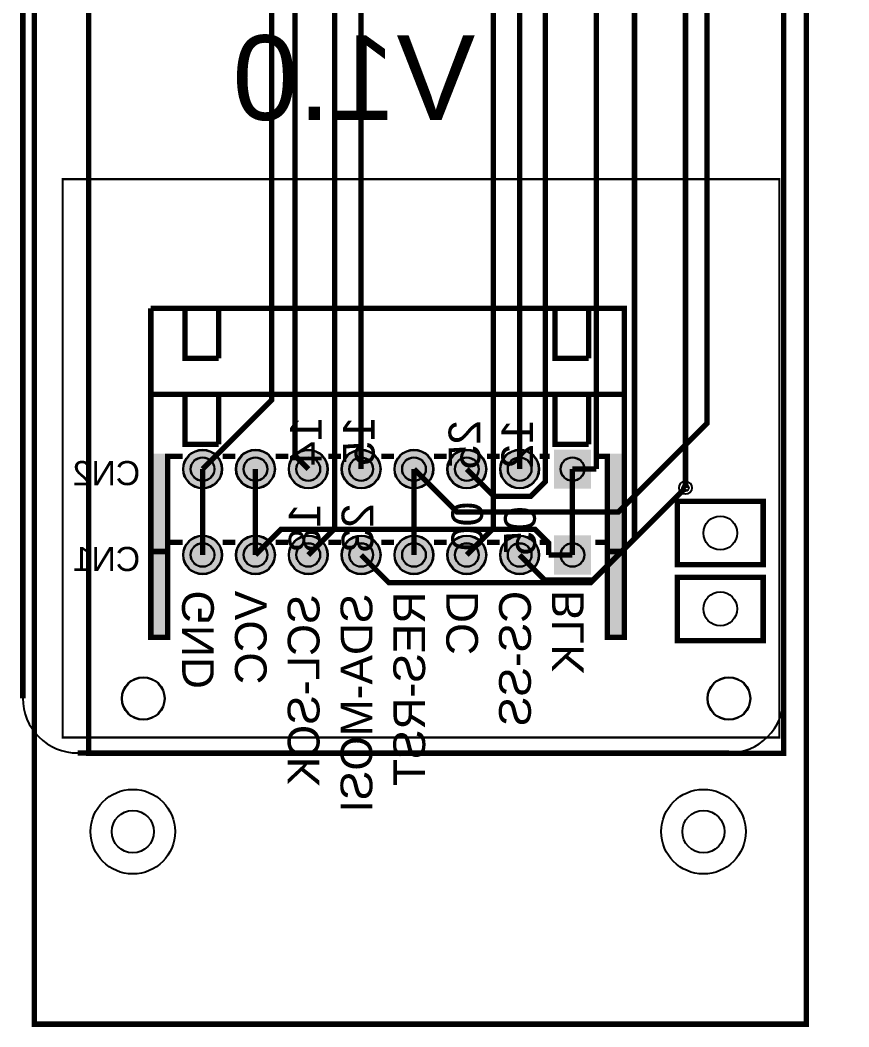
# Model space of a CAD drawing. Header units: millimetres. Extents: x -130 to 49, y 1 to 136.
# Drawn here: x 6.87 to 46.08, y 6.5 to 54.13 of the extents above; entities that cross this region are included whole.
import ezdxf

# ---------------------------------------------------------------- set-up
doc = ezdxf.new("R2010")
doc.units = ezdxf.units.MM
for name, color, linetype, true_color in [('BoardOutLine', 7, 'Continuous', 0xff00ff), ('BottomLayer', 7, 'Continuous', 0x0000ff), ('BottomSilkLayer', 7, 'Continuous', 0x66cc33), ('BottomSolderMaskLayer', 7, 'Continuous', 0xaa00ff), ('Document', 7, 'Continuous', 0xffffff), ('Hole', 7, 'Continuous', 0x222222), ('Multi-Layer', 7, 'Continuous', 0xc0c0c0), ('TopLayer', 7, 'Continuous', 0xff0000), ('TopSilkLayer', 7, 'Continuous', 0xffcc00), ('TopSolderMaskLayer', 7, 'Continuous', 0x800080)]:
    doc.layers.add(name, color=color, linetype=linetype, true_color=true_color)
doc.styles.get("Standard").update_dxf_attribs({"font": 'arial.ttf'})

msp = doc.modelspace()

# ---------------------------------------------------------------- hatches: boundary and pattern name
at = {"layer": 'BottomSolderMaskLayer'}
for points in [[(14.582, 32.893, 1), (16.433, 32.893, 1)], [(17.082, 32.893, 1), (18.933, 32.893, 1)], [(19.582, 32.893, 1), (21.433, 32.893, 1)], [(22.081, 32.893, 1), (23.932, 32.893, 1)], [(24.582, 32.893, 1), (26.433, 32.893, 1)], [(27.082, 32.893, 1), (28.933, 32.893, 1)], [(29.582, 32.893, 1), (31.433, 32.893, 1)], [(33.882, 31.968), (32.132, 31.968), (32.132, 33.818), (33.882, 33.818)], [(14.582, 28.829, 1), (16.433, 28.829, 1)], [(17.082, 28.829, 1), (18.933, 28.829, 1)], [(19.582, 28.829, 1), (21.433, 28.829, 1)], [(22.081, 28.829, 1), (23.932, 28.829, 1)], [(24.582, 28.829, 1), (26.433, 28.829, 1)], [(27.082, 28.829, 1), (28.933, 28.829, 1)], [(29.582, 28.829, 1), (31.433, 28.829, 1)], [(33.882, 27.904), (32.132, 27.904), (32.132, 29.754), (33.882, 29.754)]]:
    msp.add_hatch(color=256, dxfattribs=at).paths.add_polyline_path(points)
at = {"layer": 'Document'}
for points in [[(13.732, 33.618), (13.972, 33.618), (13.977, 33.623), (13.977, 28.873), (12.937, 28.873), (12.937, 33.623)], [(35.337, 33.624), (35.577, 33.624), (35.582, 33.629), (35.582, 28.878), (34.542, 28.878), (34.542, 33.629)], [(13.732, 29.554), (13.972, 29.554), (13.977, 29.559), (13.977, 24.809), (12.937, 24.809), (12.937, 29.559)], [(35.337, 29.56), (35.577, 29.56), (35.582, 29.565), (35.582, 24.814), (34.542, 24.814), (34.542, 29.565)]]:
    msp.add_hatch(color=256, dxfattribs=at).paths.add_polyline_path(points)
at = {"layer": 'Multi-Layer'}
for points in [[(14.607, 32.893, 1), (16.407, 32.893, 1)], [(17.107, 32.893, 1), (18.907, 32.893, 1)], [(19.607, 32.893, 1), (21.407, 32.893, 1)], [(22.107, 32.893, 1), (23.907, 32.893, 1)], [(24.607, 32.893, 1), (26.407, 32.893, 1)], [(27.107, 32.893, 1), (28.907, 32.893, 1)], [(29.607, 32.893, 1), (31.407, 32.893, 1)], [(33.857, 31.993), (32.157, 31.993), (32.157, 33.793), (33.857, 33.793)], [(14.607, 28.829, 1), (16.407, 28.829, 1)], [(17.107, 28.829, 1), (18.907, 28.829, 1)], [(19.607, 28.829, 1), (21.407, 28.829, 1)], [(22.107, 28.829, 1), (23.907, 28.829, 1)], [(24.607, 28.829, 1), (26.407, 28.829, 1)], [(27.107, 28.829, 1), (28.907, 28.829, 1)], [(29.607, 28.829, 1), (31.407, 28.829, 1)], [(33.857, 27.929), (32.157, 27.929), (32.157, 29.729), (33.857, 29.729)]]:
    msp.add_hatch(color=256, dxfattribs=at).paths.add_polyline_path(points)
at = {"layer": 'TopSolderMaskLayer'}
for points in [[(14.582, 32.893, 1), (16.433, 32.893, 1)], [(17.082, 32.893, 1), (18.933, 32.893, 1)], [(19.582, 32.893, 1), (21.433, 32.893, 1)], [(22.081, 32.893, 1), (23.932, 32.893, 1)], [(24.582, 32.893, 1), (26.433, 32.893, 1)], [(27.082, 32.893, 1), (28.933, 32.893, 1)], [(29.582, 32.893, 1), (31.433, 32.893, 1)], [(33.882, 31.968), (32.132, 31.968), (32.132, 33.818), (33.882, 33.818)], [(14.582, 28.829, 1), (16.433, 28.829, 1)], [(17.082, 28.829, 1), (18.933, 28.829, 1)], [(19.582, 28.829, 1), (21.433, 28.829, 1)], [(22.081, 28.829, 1), (23.932, 28.829, 1)], [(24.582, 28.829, 1), (26.433, 28.829, 1)], [(27.082, 28.829, 1), (28.933, 28.829, 1)], [(29.582, 28.829, 1), (31.433, 28.829, 1)], [(33.882, 27.904), (32.132, 27.904), (32.132, 29.754), (33.882, 29.754)]]:
    msp.add_hatch(color=256, dxfattribs=at).paths.add_polyline_path(points)

# ---------------------------------------------------------------- linework, layer by layer
at = {"layer": 'BoardOutLine', "const_width": 0.254}
for points in [[(7, 22.05), (7, 132.41)], [(43, 132.41), (43, 22.05)], [(40.41, 19.46), (9.59, 19.46)]]:
    msp.add_lwpolyline(points, dxfattribs=at)
at = {"layer": 'BoardOutLine'}
for centre, start, end in [((9.59, 22.05), 179.9998, 270), ((40.41, 22.05), 270, 0.0002)]:
    msp.add_arc(centre, 2.59, start, end, dxfattribs=at)
at = {"layer": 'BottomLayer', "const_width": 0.254}
for points in [[(11.41, 107.458), (16.452, 102.416), (16.452, 78.895), (31.725, 63.622), (31.725, 32.293), (31.028, 31.597), (29.303, 31.597), (28.007, 32.893)], [(23.007, 32.893), (23.007, 68.501), (10.114, 81.394), (10.114, 93.731)], [(25.507, 32.893), (27.539, 30.861), (35.179, 30.861), (39.37, 35.052), (39.37, 73.914), (41.021, 75.565), (41.021, 79.756), (38.1, 82.677), (38.1, 88.491), (39.289, 89.677)], [(30.507, 32.893), (30.507, 64.069), (12.771, 81.805), (12.771, 85.777), (11.41, 87.138)], [(23.007, 28.829), (24.316, 27.52), (33.87, 27.52), (38.354, 32.004)], [(31.878, 28.829), (31.878, 29.393), (31.235, 30.037), (19.215, 30.037), (18.007, 28.829)], [(33.007, 28.829), (31.878, 28.829)]]:
    msp.add_lwpolyline(points, dxfattribs=at)
at = {"layer": 'BottomSolderMaskLayer'}
for centre, radius in [((15.507, 32.893), 0.925), ((15.507, 32.893), 0.566), ((18.007, 32.893), 0.925), ((18.007, 32.893), 0.566), ((20.507, 32.893), 0.925), ((20.507, 32.893), 0.566), ((23.007, 32.893), 0.925), ((23.007, 32.893), 0.566), ((25.507, 32.893), 0.925), ((25.507, 32.893), 0.566), ((28.007, 32.893), 0.925), ((28.007, 32.893), 0.566), ((30.507, 32.893), 0.925), ((30.507, 32.893), 0.566), ((33.007, 32.893), 0.566), ((15.507, 28.829), 0.925), ((18.007, 28.829), 0.925), ((20.507, 28.829), 0.925), ((23.007, 28.829), 0.925), ((25.507, 28.829), 0.925), ((28.007, 28.829), 0.925), ((30.507, 28.829), 0.925), ((15.507, 28.829), 0.566), ((18.007, 28.829), 0.566), ((20.507, 28.829), 0.566), ((23.007, 28.829), 0.566), ((25.507, 28.829), 0.566), ((28.007, 28.829), 0.566), ((30.507, 28.829), 0.566), ((33.007, 28.829), 0.566)]:
    msp.add_circle(centre, radius, dxfattribs=at)
at = {"layer": 'Document', "const_width": 0.254}
for points in [[(7.548, 131.858), (44.078, 131.858), (44.078, 6.628), (7.548, 6.628), (7.548, 131.858)], [(10.11, 129.988), (43, 129.988), (43, 19.448), (10.11, 19.448), (10.11, 129.988)], [(37.97, 31.368), (42.03, 31.368), (42.03, 28.368), (37.97, 28.368), (37.97, 31.368)], [(37.97, 27.777), (42.03, 27.777), (42.03, 24.777), (37.97, 24.777), (37.97, 27.777)]]:
    msp.add_lwpolyline(points, close=True, dxfattribs=at)
at = {"layer": 'Document'}
for centre, radius in [((40, 29.868), 0.8), ((40, 26.278), 0.8), ((12.7, 22.038), 1), ((40.41, 22.038), 1), ((12.205, 15.738), 2), ((39.205, 15.738), 2), ((12.205, 15.738), 1), ((39.205, 15.738), 1)]:
    msp.add_circle(centre, radius, dxfattribs=at)
at = {"layer": 'Hole'}
msp.add_circle((38.354, 32.004), 0.153, dxfattribs=at)
at = {"layer": 'Multi-Layer'}
for centre, radius in [((15.507, 32.893), 0.9), ((15.507, 32.893), 0.55), ((18.007, 32.893), 0.9), ((18.007, 32.893), 0.55), ((20.507, 32.893), 0.9), ((20.507, 32.893), 0.55), ((23.007, 32.893), 0.9), ((23.007, 32.893), 0.55), ((25.507, 32.893), 0.9), ((25.507, 32.893), 0.55), ((28.007, 32.893), 0.9), ((28.007, 32.893), 0.55), ((30.507, 32.893), 0.9), ((30.507, 32.893), 0.55), ((33.007, 32.893), 0.55), ((38.354, 32.004), 0.305), ((40, 29.868), 0.8), ((15.507, 28.829), 0.9), ((18.007, 28.829), 0.9), ((20.507, 28.829), 0.9), ((23.007, 28.829), 0.9), ((25.507, 28.829), 0.9), ((28.007, 28.829), 0.9), ((30.507, 28.829), 0.9), ((15.507, 28.829), 0.55), ((18.007, 28.829), 0.55), ((20.507, 28.829), 0.55), ((23.007, 28.829), 0.55), ((25.507, 28.829), 0.55), ((28.007, 28.829), 0.55), ((30.507, 28.829), 0.55), ((33.007, 28.829), 0.55), ((40, 26.278), 0.8), ((12.7, 22.038), 1.016), ((40.41, 22.038), 1.016)]:
    msp.add_circle(centre, radius, dxfattribs=at)
at = {"layer": 'TopLayer', "const_width": 0.254}
for points in [[(39.289, 107.457), (38.103, 106.271), (38.103, 79.698), (38.354, 79.446), (38.354, 32.004)], [(11.41, 92.218), (19.882, 83.746), (19.882, 33.518), (20.507, 32.893)], [(30.507, 28.829), (31.688, 27.648), (33.973, 27.648), (35.941, 29.616), (35.941, 85.519)], [(20.507, 28.829), (21.757, 30.079), (21.757, 55.497), (28.473, 62.213), (28.473, 80.791)], [(28.007, 28.829), (29.257, 30.079), (29.257, 69.975), (33.297, 74.015), (33.297, 80.787)], [(15.507, 32.893), (18.776, 36.162), (18.776, 78.613)], [(34.136, 32.893), (34.136, 78.058), (34.691, 78.613)], [(15.507, 28.829), (15.507, 32.893)], [(18.007, 32.893), (18.007, 28.829)], [(25.507, 32.893), (25.507, 28.829)], [(33.007, 32.893), (34.136, 32.893)], [(33.007, 28.829), (33.007, 32.893)]]:
    msp.add_lwpolyline(points, dxfattribs=at)
at = {"layer": 'TopSilkLayer', "const_width": 0.1}
msp.add_lwpolyline([(8.89, 46.609), (42.799, 46.609), (42.799, 20.193), (8.89, 20.193), (8.89, 46.609)], close=True, dxfattribs=at)
at = {"layer": 'TopSilkLayer', "const_width": 0.254}
for points in [[(13.057, 40.493), (35.457, 40.493), (35.457, 28.993), (34.657, 28.993), (34.657, 33.493), (34.088, 33.493)], [(14.558, 33.493), (13.857, 33.493), (13.857, 28.993), (13.057, 28.993), (13.057, 40.493)], [(16.267, 38.128), (14.677, 38.128), (14.677, 40.478)], [(16.267, 38.128), (16.267, 40.478)], [(33.767, 38.128), (32.177, 38.128), (32.177, 40.478)], [(33.767, 38.128), (33.767, 40.478)], [(13.057, 36.429), (35.457, 36.429), (35.457, 24.929), (34.657, 24.929), (34.657, 29.429), (34.088, 29.429)], [(14.558, 29.429), (13.857, 29.429), (13.857, 24.929), (13.057, 24.929), (13.057, 36.429)], [(16.267, 34.064), (14.677, 34.064), (14.677, 36.414)], [(16.267, 34.064), (16.267, 36.414)], [(33.767, 34.064), (32.177, 34.064), (32.177, 36.414)], [(33.767, 34.064), (33.767, 36.414)], [(17.058, 33.493), (16.456, 33.493)], [(19.558, 33.493), (18.956, 33.493)], [(22.058, 33.493), (21.456, 33.493)], [(24.558, 33.493), (23.956, 33.493)], [(27.058, 33.493), (26.456, 33.493)], [(29.558, 33.493), (28.956, 33.493)], [(31.926, 33.493), (31.456, 33.493)], [(17.058, 29.429), (16.456, 29.429)], [(19.558, 29.429), (18.956, 29.429)], [(22.058, 29.429), (21.456, 29.429)], [(24.558, 29.429), (23.956, 29.429)], [(27.058, 29.429), (26.456, 29.429)], [(29.558, 29.429), (28.956, 29.429)], [(31.926, 29.429), (31.456, 29.429)]]:
    msp.add_lwpolyline(points, dxfattribs=at)
at = {"layer": 'TopSolderMaskLayer'}
for centre, radius in [((15.507, 32.893), 0.925), ((15.507, 32.893), 0.566), ((18.007, 32.893), 0.925), ((18.007, 32.893), 0.566), ((20.507, 32.893), 0.925), ((20.507, 32.893), 0.566), ((23.007, 32.893), 0.925), ((23.007, 32.893), 0.566), ((25.507, 32.893), 0.925), ((25.507, 32.893), 0.566), ((28.007, 32.893), 0.925), ((28.007, 32.893), 0.566), ((30.507, 32.893), 0.925), ((30.507, 32.893), 0.566), ((33.007, 32.893), 0.566), ((15.507, 28.829), 0.925), ((18.007, 28.829), 0.925), ((20.507, 28.829), 0.925), ((23.007, 28.829), 0.925), ((25.507, 28.829), 0.925), ((28.007, 28.829), 0.925), ((30.507, 28.829), 0.925), ((15.507, 28.829), 0.566), ((18.007, 28.829), 0.566), ((20.507, 28.829), 0.566), ((23.007, 28.829), 0.566), ((25.507, 28.829), 0.566), ((28.007, 28.829), 0.566), ((30.507, 28.829), 0.566), ((33.007, 28.829), 0.566)]:
    msp.add_circle(centre, radius, dxfattribs=at)

# ---------------------------------------------------------------- texts
at = {"layer": 'BottomSilkLayer', "text_generation_flag": 2}
for s, height, p in [('V1.0', 4, (28.407, 49.416)), ('CN2', 1.143, (12.553, 32.131)), ('CN1', 1.143, (12.553, 28.067))]:
    msp.add_text(s, height=height, dxfattribs=at).set_placement(p)
for s, p in [('14', (21.145, 35.377)), ('15', (23.644, 35.38)), ('25', (28.644, 35.207)), ('12', (31.145, 35.248)), ('18', (21.084, 31.273)), ('23', (23.584, 31.27)), ('00', (28.778, 31.346)), ('05', (31.272, 31.13)), ('GND', (16.037, 27.148)), ('VCC', (18.537, 27.137)), ('SCL-SCK', (21.037, 26.965)), ('SDA-MOSI', (23.537, 27.005)), ('RES-RST', (26.035, 27.087)), ('DC', (28.537, 27.125)), ('CS-SS', (31.037, 27.132)), ('BLK', (33.537, 27.168))]:
    msp.add_text(s, height=1.5, rotation=90, dxfattribs=at).set_placement(p)

doc.saveas('drawing.dxf')
